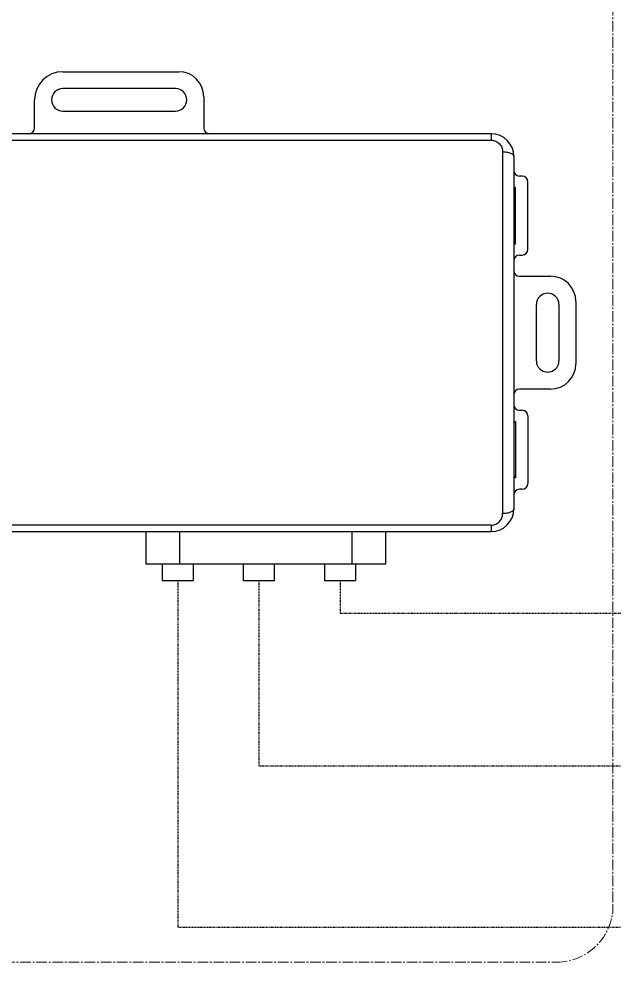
# Model space of a CAD drawing. Header units: millimetres. Extents: x 19562 to 20987, y -3943 to -2935.
# Drawn here: x 20217.7 to 20323.3, y -3807.9 to -3640.8 of the extents above; entities that cross this region are included whole.
import ezdxf

# ---------------------------------------------------------------- set-up
doc = ezdxf.new("R2010")
doc.units = ezdxf.units.MM
doc.header["$LTSCALE"] = 0.1
doc.linetypes.add('CENTER2', pattern=[28.575, 19.05, -3.175, 3.175, -3.175])
doc.linetypes.add('HIDDEN', pattern=[0.2, 0.1, -0.1])
doc.layers.add('Cneter', color=1, linetype='CENTER2', lineweight=13)

msp = doc.modelspace()

# ---------------------------------------------------------------- linework, layer by layer
at = {"color": 7, "linetype": 'Continuous'}
for p, q in [((20225.52, -3650.13), (20246.07, -3650.13)), ((20245.52, -3653.13), (20225.52, -3653.13)), ((20220.52, -3660.13), (20220.52, -3655.13)), ((20250.52, -3654.58), (20250.52, -3660.13)), ((20225.52, -3657.13), (20245.52, -3657.13)), ((20301.52, -3661.13), (20169.52, -3661.13)), ((20169.52, -3662.28), (20301.52, -3662.28)), ((20301.52, -3661.13), (20301.52, -3662.28)), ((20303.52, -3664.33), (20303.52, -3728.43)), ((20305.52, -3665.13), (20305.52, -3727.63)), ((20307.02, -3668.63), (20306.52, -3668.63)), ((20305.82, -3670.63), (20305.52, -3670.63)), ((20305.82, -3670.83), (20305.52, -3670.83)), ((20305.82, -3680.63), (20305.82, -3670.63)), ((20308.02, -3681.63), (20308.02, -3669.63)), ((20305.82, -3680.43), (20305.52, -3680.43)), ((20305.52, -3680.63), (20305.82, -3680.63)), ((20306.52, -3682.63), (20307.02, -3682.63)), ((20306.52, -3686.38), (20312.02, -3686.38)), ((20316.52, -3690.88), (20316.52, -3701.88)), ((20309.52, -3701.38), (20309.52, -3691.38)), ((20313.52, -3691.38), (20313.52, -3701.38)), ((20312.02, -3706.38), (20306.52, -3706.38)), ((20306.52, -3710.13), (20307.02, -3710.13)), ((20305.52, -3712.13), (20305.82, -3712.13)), ((20305.82, -3712.33), (20305.52, -3712.33)), ((20305.82, -3712.13), (20305.82, -3722.13)), ((20308.02, -3711.13), (20308.02, -3723.13)), ((20305.82, -3721.93), (20305.52, -3721.93)), ((20305.82, -3722.13), (20305.52, -3722.13)), ((20307.02, -3724.13), (20306.52, -3724.13)), ((20301.52, -3730.48), (20169.52, -3730.48)), ((20301.52, -3730.48), (20301.52, -3731.63)), ((20169.52, -3731.63), (20301.52, -3731.63)), ((20240.27, -3731.63), (20240.27, -3737.38)), ((20246.27, -3737.38), (20246.27, -3731.63)), ((20276.77, -3731.63), (20276.77, -3737.38)), ((20282.77, -3731.63), (20282.77, -3737.38)), ((20282.77, -3737.38), (20240.27, -3737.38))]:
    msp.add_line(p, q, dxfattribs=at)
for p, q in [((20243.16, -3737.38), (20243.16, -3740.38)), ((20248.66, -3737.38), (20248.66, -3740.38)), ((20257.56, -3740.38), (20257.56, -3737.38)), ((20263.06, -3740.38), (20263.06, -3737.38)), ((20271.96, -3737.38), (20271.96, -3740.38)), ((20277.46, -3737.38), (20277.46, -3740.38)), ((20248.66, -3740.38), (20243.16, -3740.38)), ((20263.06, -3740.38), (20257.56, -3740.38)), ((20277.46, -3740.38), (20271.96, -3740.38))]:
    msp.add_line(p, q)
at = {"color": 4, "linetype": 'HIDDEN'}
for p in [(20245.91, -3740.38), (20352.17, -3801.82)]:
    msp.add_line(p, (20245.91, -3801.82), dxfattribs=at)
at = {"linetype": 'HIDDEN'}
for p in [(20260.31, -3740.38), (20352.17, -3773.23)]:
    msp.add_line(p, (20260.31, -3773.23), dxfattribs=at)
at = {"color": 1, "linetype": 'HIDDEN'}
for p, q in [((20274.71, -3740.38), (20274.71, -3746.09)), ((20274.71, -3746.09), (20352.17, -3746.09))]:
    msp.add_line(p, q, dxfattribs=at)
at = {"color": 7, "linetype": 'Continuous'}
for centre, radius, start, end in [((20225.52, -3655.13), 5, 90, 180), ((20246.07, -3654.58), 4.45, 0, 90), ((20225.52, -3655.13), 2, 90, 270), ((20245.52, -3655.13), 2, 270, 90), ((20219.52, -3660.13), 1, 270, 0), ((20251.52, -3660.13), 1, 180, 270), ((20301.52, -3665.13), 4, 0, 90), ((20306.52, -3667.63), 1, 180, 270), ((20307.02, -3669.63), 1, 0, 90), ((20307.02, -3681.63), 1, 270, 0), ((20306.52, -3683.63), 1, 90, 180), ((20306.52, -3685.38), 1, 180, 270), ((20312.02, -3690.88), 4.5, 0, 90), ((20311.52, -3691.38), 2, 0, 180), ((20311.52, -3701.38), 2, 180, 0), ((20312.02, -3701.88), 4.5, 270, 0), ((20306.52, -3707.38), 1, 90, 180), ((20306.52, -3709.13), 1, 180, 270), ((20307.02, -3711.13), 1, 0, 90), ((20306.52, -3725.13), 1, 90, 180), ((20307.02, -3723.13), 1, 270, 0), ((20301.52, -3727.63), 4, 270, 0)]:
    msp.add_arc(centre, radius, start, end, dxfattribs=at)
for points, knots in [([(20301.52, -3662.28), (20301.79, -3662.28), (20302.34, -3662.4), (20303, -3662.88), (20303.43, -3663.56), (20303.52, -3664.08), (20303.52, -3664.33)], [0, 0, 0, 0, 0.260615, 0.51393, 0.758993, 1, 1, 1, 1]), ([(20303.52, -3664.33), (20303.76, -3664.33), (20304.13, -3664.36), (20304.6, -3664.45), (20304.92, -3664.55), (20305.18, -3664.68), (20305.37, -3664.82), (20305.49, -3664.97), (20305.52, -3665.08), (20305.52, -3665.13)], [0, 0, 0, 0, 0.321305, 0.480522, 0.626873, 0.752924, 0.855019, 0.934907, 1, 1, 1, 1]), ([(20305.52, -3727.63), (20305.52, -3727.68), (20305.49, -3727.79), (20305.37, -3727.94), (20305.18, -3728.09), (20304.92, -3728.21), (20304.6, -3728.31), (20304.13, -3728.41), (20303.76, -3728.43), (20303.52, -3728.43)], [0, 0, 0, 0, 0.065093, 0.144981, 0.247076, 0.373127, 0.519478, 0.678696, 1, 1, 1, 1]), ([(20301.52, -3730.48), (20301.79, -3730.48), (20302.34, -3730.35), (20303.01, -3729.88), (20303.42, -3729.2), (20303.52, -3728.69), (20303.52, -3728.43)], [0, 0, 0, 0, 0.260619, 0.514015, 0.75894, 1, 1, 1, 1])]:
    msp.add_open_spline(points, degree=3, knots=knots, dxfattribs=at)
at = {"layer": 'Cneter'}
for p, q in [((20323.1, -3466.82), (20323.1, -3797.93)), ((20206.52, -3807.93), (20313.1, -3807.93))]:
    msp.add_line(p, q, dxfattribs=at)
msp.add_arc((20313.1, -3797.93), 10, 270, 0, dxfattribs=at)

doc.saveas('drawing.dxf')
